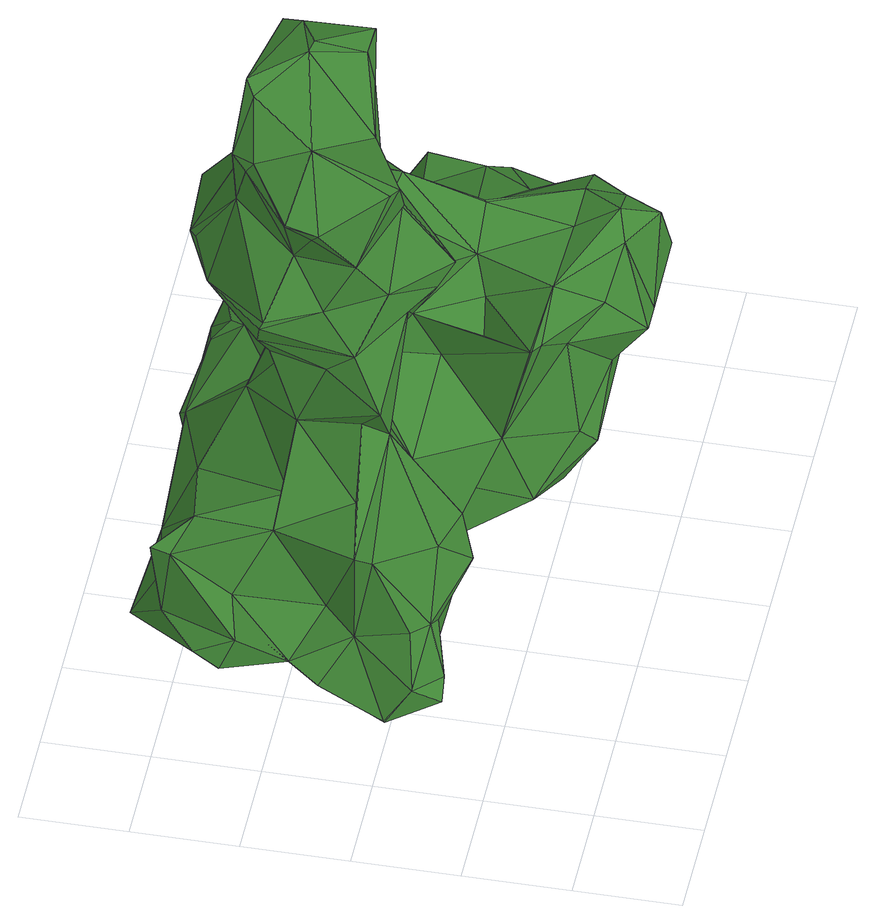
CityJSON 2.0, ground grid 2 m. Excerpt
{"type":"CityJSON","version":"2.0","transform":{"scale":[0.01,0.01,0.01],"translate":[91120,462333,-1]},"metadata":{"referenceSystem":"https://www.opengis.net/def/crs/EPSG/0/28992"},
"CityObjects":{
"tree1":{"type":"SolitaryVegetationObject","attributes":{"gtid":207,"crown_width_m":9.61,"crown_median_z":4.45,"trunk_H_m":4.47,"trunk_DBH_m":0.344,"trunk_radius_m":0.172,"trunk_base_height_m":-0.02,"original_gtid":"212"},"geometry":[{"type":"Solid","lod":"3","boundaries":[[[[0,1,2]],[[3,4,5]],[[3,5,6]],[[7,8,9]],[[10,11,12]],[[13,14,15]],[[16,17,18]],[[19,2,20]],[[21,22,23]],[[24,25,26]],[[24,26,9]],[[27,28,29]],[[30,31,32]],[[33,34,17]],[[35,20,2]],[[36,11,10]],[[0,2,37]],[[38,39,40]],[[19,37,2]],[[41,0,42]],[[43,44,45]],[[11,46,47]],[[48,49,50]],[[51,50,49]],[[52,53,54]],[[55,56,57]],[[58,59,60]],[[25,61,39]],[[62,63,64]],[[16,33,17]],[[65,66,67]],[[68,69,70]],[[43,12,71]],[[41,42,72]],[[25,73,61]],[[19,20,74]],[[74,20,35]],[[75,76,77]],[[78,4,15]],[[79,9,74]],[[80,37,19]],[[81,82,83]],[[84,5,68]],[[85,80,19]],[[86,87,88]],[[89,90,91]],[[92,93,94]],[[82,95,83]],[[49,96,51]],[[35,2,1]],[[35,1,97]],[[45,98,38]],[[86,67,69]],[[99,100,101]],[[30,89,31]],[[45,44,102]],[[103,104,32]],[[29,105,27]],[[106,107,108]],[[103,109,104]],[[110,104,109]],[[111,31,112]],[[110,113,104]],[[7,79,114]],[[15,14,78]],[[110,109,100]],[[110,100,113]],[[115,87,116]],[[29,115,116]],[[69,107,86]],[[87,86,107]],[[116,105,29]],[[117,118,119]],[[120,34,33]],[[121,56,55]],[[122,123,102]],[[124,109,125]],[[125,109,103]],[[68,5,78]],[[68,78,69]],[[124,126,57]],[[125,126,124]],[[45,102,98]],[[38,98,123]],[[102,123,98]],[[66,27,127]],[[128,129,130]],[[26,131,132]],[[133,119,118]],[[71,12,11]],[[9,79,7]],[[61,38,40]],[[43,10,12]],[[29,28,115]],[[5,84,94]],[[134,135,7]],[[124,57,56]],[[136,137,138]],[[73,38,61]],[[123,39,38]],[[101,139,140]],[[141,138,142]],[[143,144,145]],[[8,73,24]],[[146,6,5]],[[124,147,148]],[[149,27,105]],[[5,4,78]],[[124,148,101]],[[148,147,150]],[[150,147,56]],[[143,151,52]],[[56,147,124]],[[143,152,153]],[[36,46,11]],[[141,142,154]],[[155,156,157]],[[61,40,39]],[[52,54,144]],[[144,54,158]],[[149,64,159]],[[160,158,161]],[[71,47,162]],[[162,142,43]],[[162,43,71]],[[21,163,164]],[[52,144,143]],[[108,14,106]],[[11,47,71]],[[141,154,165]],[[166,141,165]],[[167,36,10]],[[119,168,169]],[[45,38,73]],[[122,44,138]],[[170,95,171]],[[172,73,8]],[[19,173,85]],[[156,174,175]],[[120,176,118]],[[141,83,136]],[[177,178,5]],[[146,178,41]],[[5,178,146]],[[103,179,125]],[[129,180,80]],[[129,181,180]],[[152,46,36]],[[176,16,21]],[[182,21,16]],[[75,91,76]],[[183,76,91]],[[86,88,67]],[[18,34,81]],[[184,182,18]],[[54,53,185]],[[182,166,186]],[[85,131,48]],[[187,77,118]],[[75,112,91]],[[171,82,90]],[[21,168,133]],[[115,28,88]],[[115,88,87]],[[188,180,189]],[[103,32,111]],[[16,18,182]],[[26,48,131]],[[47,46,190]],[[46,152,191]],[[189,180,181]],[[186,145,192]],[[193,194,169]],[[48,195,85]],[[80,85,195]],[[54,185,158]],[[166,145,186]],[[3,6,155]],[[196,161,185]],[[196,185,159]],[[104,197,198]],[[104,113,197]],[[7,135,8]],[[188,189,58]],[[32,31,111]],[[138,199,122]],[[140,139,200]],[[139,201,200]],[[92,114,79]],[[153,202,203]],[[153,203,143]],[[193,169,164]],[[6,204,155]],[[77,76,120]],[[77,120,118]],[[118,176,133]],[[143,191,152]],[[92,94,84]],[[74,173,19]],[[114,92,84]],[[121,150,56]],[[7,114,134]],[[198,99,30]],[[30,32,198]],[[32,104,198]],[[119,169,117]],[[193,164,15]],[[37,80,180]],[[140,99,101]],[[118,205,187]],[[67,202,70]],[[183,91,90]],[[69,108,107]],[[128,189,129]],[[50,51,130]],[[50,130,129]],[[97,177,93]],[[93,35,97]],[[42,180,188]],[[66,65,27]],[[65,28,27]],[[134,202,206]],[[150,207,201]],[[105,116,64]],[[166,191,145]],[[190,191,166]],[[143,145,191]],[[105,64,149]],[[46,191,190]],[[67,88,65]],[[97,1,208]],[[21,133,176]],[[161,192,160]],[[57,126,55]],[[108,78,14]],[[53,52,151]],[[159,151,149]],[[149,151,127]],[[112,75,77]],[[134,70,202]],[[146,41,6]],[[172,209,73]],[[138,141,136]],[[62,15,163]],[[62,13,15]],[[202,67,66]],[[124,101,109]],[[100,109,101]],[[0,41,1]],[[188,72,42]],[[9,26,132]],[[78,108,69]],[[187,205,77]],[[162,165,154]],[[162,154,142]],[[171,90,58]],[[170,128,95]],[[152,36,210]],[[142,44,43]],[[138,44,142]],[[62,64,13]],[[49,26,96]],[[58,72,188]],[[211,72,58]],[[130,51,199]],[[129,195,50]],[[80,195,129]],[[58,60,211]],[[134,206,135]],[[200,212,140]],[[192,22,186]],[[58,90,59]],[[155,174,156]],[[211,174,155]],[[94,177,5]],[[213,60,175]],[[25,214,26]],[[184,166,182]],[[8,215,167]],[[153,152,210]],[[216,55,126]],[[190,165,47]],[[162,47,165]],[[172,8,167]],[[164,169,168]],[[179,126,125]],[[176,120,16]],[[120,33,16]],[[74,9,173]],[[166,165,190]],[[202,153,206]],[[23,192,161]],[[50,195,48]],[[205,217,218]],[[159,185,53]],[[157,193,155]],[[148,150,139]],[[150,201,139]],[[219,218,217]],[[155,220,72]],[[150,121,218]],[[219,169,207]],[[219,207,150]],[[216,179,205]],[[53,151,159]],[[27,149,127]],[[200,207,194]],[[201,207,200]],[[200,194,212]],[[177,208,178]],[[41,178,208]],[[155,72,221]],[[211,221,72]],[[211,155,221]],[[153,210,206]],[[183,81,34]],[[183,34,76]],[[95,128,136]],[[171,58,189]],[[184,141,166]],[[194,157,212]],[[193,157,194]],[[140,59,99]],[[206,210,36]],[[220,41,72]],[[169,219,117]],[[216,126,179]],[[99,59,30]],[[161,196,23]],[[89,59,90]],[[30,59,89]],[[192,23,22]],[[96,26,222]],[[214,222,26]],[[120,76,34]],[[18,17,34]],[[94,93,177]],[[167,215,36]],[[206,36,215]],[[43,45,209]],[[73,209,45]],[[3,223,4]],[[140,60,59]],[[172,167,209]],[[43,209,10]],[[10,209,167]],[[83,18,81]],[[145,144,224]],[[183,82,81]],[[134,114,84]],[[103,225,179]],[[179,225,205]],[[77,205,225]],[[8,135,215]],[[111,225,103]],[[69,67,70]],[[111,112,225]],[[112,77,225]],[[133,168,119]],[[21,164,168]],[[177,97,208]],[[1,41,208]],[[205,218,216]],[[37,180,0]],[[186,22,182]],[[212,175,140]],[[140,175,60]],[[64,116,226]],[[64,226,13]],[[194,207,169]],[[161,158,185]],[[15,164,163]],[[6,220,204]],[[182,22,21]],[[87,106,116]],[[219,217,117]],[[118,217,205]],[[117,217,118]],[[157,156,212]],[[128,137,136]],[[130,137,128]],[[82,183,90]],[[218,121,55]],[[216,218,55]],[[134,84,70]],[[68,70,84]],[[150,218,219]],[[148,139,101]],[[99,197,100]],[[198,197,99]],[[113,100,197]],[[96,222,122]],[[199,96,122]],[[8,24,9]],[[31,91,112]],[[89,91,31]],[[42,0,180]],[[155,223,3]],[[227,223,155]],[[4,223,227]],[[220,6,41]],[[106,13,226]],[[106,226,116]],[[136,83,95]],[[158,160,224]],[[158,224,144]],[[28,65,88]],[[171,95,82]],[[4,227,15]],[[192,145,224]],[[192,224,160]],[[206,215,135]],[[155,204,220]],[[193,227,155]],[[15,227,193]],[[132,131,173]],[[85,173,131]],[[23,228,21]],[[62,228,23]],[[163,21,228]],[[163,228,62]],[[171,189,170]],[[189,128,170]],[[213,211,60]],[[25,24,73]],[[199,51,96]],[[25,39,214]],[[13,106,14]],[[122,214,123]],[[222,214,122]],[[39,123,214]],[[48,26,49]],[[93,92,229]],[[74,35,229]],[[92,79,229]],[[79,74,229]],[[93,229,35]],[[199,138,137]],[[199,137,130]],[[212,156,175]],[[102,44,122]],[[129,189,181]],[[66,203,202]],[[127,203,66]],[[127,151,203]],[[143,203,151]],[[184,18,141]],[[83,141,18]],[[175,174,213]],[[213,174,211]],[[132,173,9]],[[62,23,63]],[[159,64,63]],[[159,63,196]],[[23,196,63]],[[106,87,107]],[[230,231,232]],[[230,232,233]],[[233,232,234]],[[233,234,235]],[[232,231,236]],[[232,236,234]],[[234,236,237]],[[234,237,235]],[[236,231,238]],[[236,238,237]],[[237,238,239]],[[237,239,235]],[[238,231,240]],[[238,240,239]],[[239,240,241]],[[239,241,235]],[[240,231,242]],[[240,242,241]],[[241,242,243]],[[241,243,235]],[[242,231,244]],[[242,244,243]],[[243,244,245]],[[243,245,235]],[[244,231,246]],[[244,246,245]],[[245,246,247]],[[245,247,235]],[[246,231,248]],[[246,248,247]],[[247,248,249]],[[247,249,235]],[[248,231,250]],[[248,250,249]],[[249,250,251]],[[249,251,235]],[[250,231,252]],[[250,252,251]],[[251,252,253]],[[251,253,235]],[[252,231,254]],[[252,254,253]],[[253,254,255]],[[253,255,235]],[[254,231,256]],[[254,256,255]],[[255,256,257]],[[255,257,235]],[[256,231,258]],[[256,258,257]],[[257,258,259]],[[257,259,235]],[[258,231,260]],[[258,260,259]],[[259,260,261]],[[259,261,235]],[[260,231,262]],[[260,262,261]],[[261,262,263]],[[261,263,235]],[[262,231,264]],[[262,264,263]],[[263,264,265]],[[263,265,235]],[[264,231,266]],[[264,266,265]],[[265,266,267]],[[265,267,235]],[[266,231,268]],[[266,268,267]],[[267,268,269]],[[267,269,235]],[[268,231,270]],[[268,270,269]],[[269,270,271]],[[269,271,235]],[[270,231,272]],[[270,272,271]],[[271,272,273]],[[271,273,235]],[[272,231,274]],[[272,274,273]],[[273,274,275]],[[273,275,235]],[[274,231,276]],[[274,276,275]],[[275,276,277]],[[275,277,235]],[[276,231,278]],[[276,278,277]],[[277,278,279]],[[277,279,235]],[[278,231,230]],[[278,230,279]],[[279,230,233]],[[279,233,235]]]]}]}
},
"vertices":[
[875,124,749],[837,109,704],[924,61,707],[637,401,564],[466,419,461],[572,279,442],[562,226,666],[831,313,197],[912,435,219],[949,320,244],[864,840,199],[839,858,216],[856,853,231],[200,440,444],[248,330,464],[373,442,602],[495,645,658],[597,604,680],[680,685,607],[1039,92,572],[983,53,582],[357,607,621],[368,625,433],[282,635,418],[1087,502,305],[1201,479,262],[1096,468,349],[127,465,174],[258,361,160],[83,394,178],[808,640,1073],[795,666,1054],[728,705,1234],[520,655,763],[633,642,771],[861,61,535],[752,703,178],[938,126,725],[1224,626,234],[1265,624,256],[1238,605,240],[709,213,695],[852,204,713],[896,833,294],[1020,711,371],[1075,719,245],[672,823,200],[763,876,268],[1165,378,543],[1150,445,547],[1139,419,563],[1150,526,567],[301,731,147],[168,711,176],[179,760,198],[240,607,1189],[230,543,1184],[241,605,1191],[762,496,874],[679,543,958],[676,541,955],[1203,500,240],[206,474,444],[249,533,285],[182,469,282],[282,368,160],[337,419,172],[373,371,189],[522,358,366],[345,303,355],[518,361,237],[810,871,262],[760,361,701],[1112,522,217],[936,132,393],[636,833,920],[611,826,901],[459,820,947],[365,310,442],[808,211,273],[990,195,715],[714,686,651],[789,620,666],[796,644,566],[596,226,283],[1097,229,563],[246,329,245],[173,305,223],[253,341,191],[799,660,1021],[808,593,896],[698,704,933],[704,132,344],[793,123,460],[673,158,390],[815,604,638],[1123,570,499],[807,61,534],[1209,663,248],[686,530,1150],[633,533,1269],[538,500,1154],[1127,707,296],[505,727,1287],[702,663,1260],[82,396,181],[179,330,338],[207,322,327],[252,268,443],[596,633,1286],[624,627,1287],[689,732,1158],[618,712,1073],[689,530,1277],[706,194,242],[134,301,198],[94,348,251],[260,656,917],[399,777,888],[282,664,870],[512,707,804],[243,558,1162],[1140,684,413],[1242,650,261],[401,589,1230],[474,708,1274],[385,690,1195],[307,575,196],[901,505,649],[979,406,615],[1051,516,579],[1053,355,472],[1027,409,395],[310,647,823],[624,387,227],[763,467,231],[881,595,472],[1006,575,481],[987,718,442],[442,430,1092],[593,500,1039],[779,785,439],[886,839,405],[412,717,150],[296,896,162],[400,859,276],[562,222,668],[357,438,1187],[382,426,1183],[131,525,201],[308,490,1050],[265,648,165],[600,767,164],[532,618,227],[799,813,427],[611,448,677],[498,389,848],[495,386,846],[210,823,259],[154,582,228],[194,840,420],[183,802,420],[833,855,373],[357,490,632],[311,447,701],[776,845,396],[579,851,398],[842,645,195],[322,547,784],[314,494,830],[872,521,665],[813,539,696],[966,620,310],[970,281,440],[596,549,771],[547,573,917],[446,703,790],[673,181,596],[591,212,658],[419,736,1181],[939,200,727],[871,227,678],[504,727,549],[654,640,815],[662,721,448],[180,684,237],[452,805,386],[444,807,948],[848,362,747],[852,365,748],[657,878,319],[534,807,206],[295,780,415],[468,428,814],[441,369,908],[1068,326,586],[237,701,293],[691,529,1274],[697,556,1234],[1120,573,501],[457,340,958],[441,433,1089],[482,490,208],[391,605,186],[670,331,591],[412,727,1082],[675,507,198],[362,442,946],[761,130,625],[977,698,231],[646,634,240],[711,519,825],[523,356,894],[619,592,907],[1200,586,273],[786,521,215],[386,705,1174],[263,649,930],[333,608,1037],[295,547,946],[730,340,630],[693,489,682],[1072,568,393],[555,540,626],[246,830,314],[516,728,1109],[162,365,326],[452,519,653],[348,499,449],[910,129,392],[642,503,98],[625,502,98],[641,507,98],[644,524,545],[643,529,545],[627,523,545],[640,511,98],[642,533,545],[637,515,97],[639,536,545],[633,517,97],[635,539,545],[629,519,97],[631,540,544],[624,519,97],[626,541,544],[620,518,97],[622,540,545],[616,516,97],[618,538,545],[612,514,98],[614,535,545],[610,510,98],[612,531,545],[608,506,98],[610,527,545],[608,501,98],[610,523,545],[609,497,98],[611,518,546],[611,493,99],[613,514,546],[613,489,99],[616,511,546],[617,487,99],[619,508,546],[621,485,99],[624,507,546],[626,485,99],[628,506,546],[630,486,99],[632,507,546],[634,488,99],[636,509,546],[638,490,99],[640,512,546],[640,494,98],[642,516,546],[642,498,98],[644,520,545]
]}
